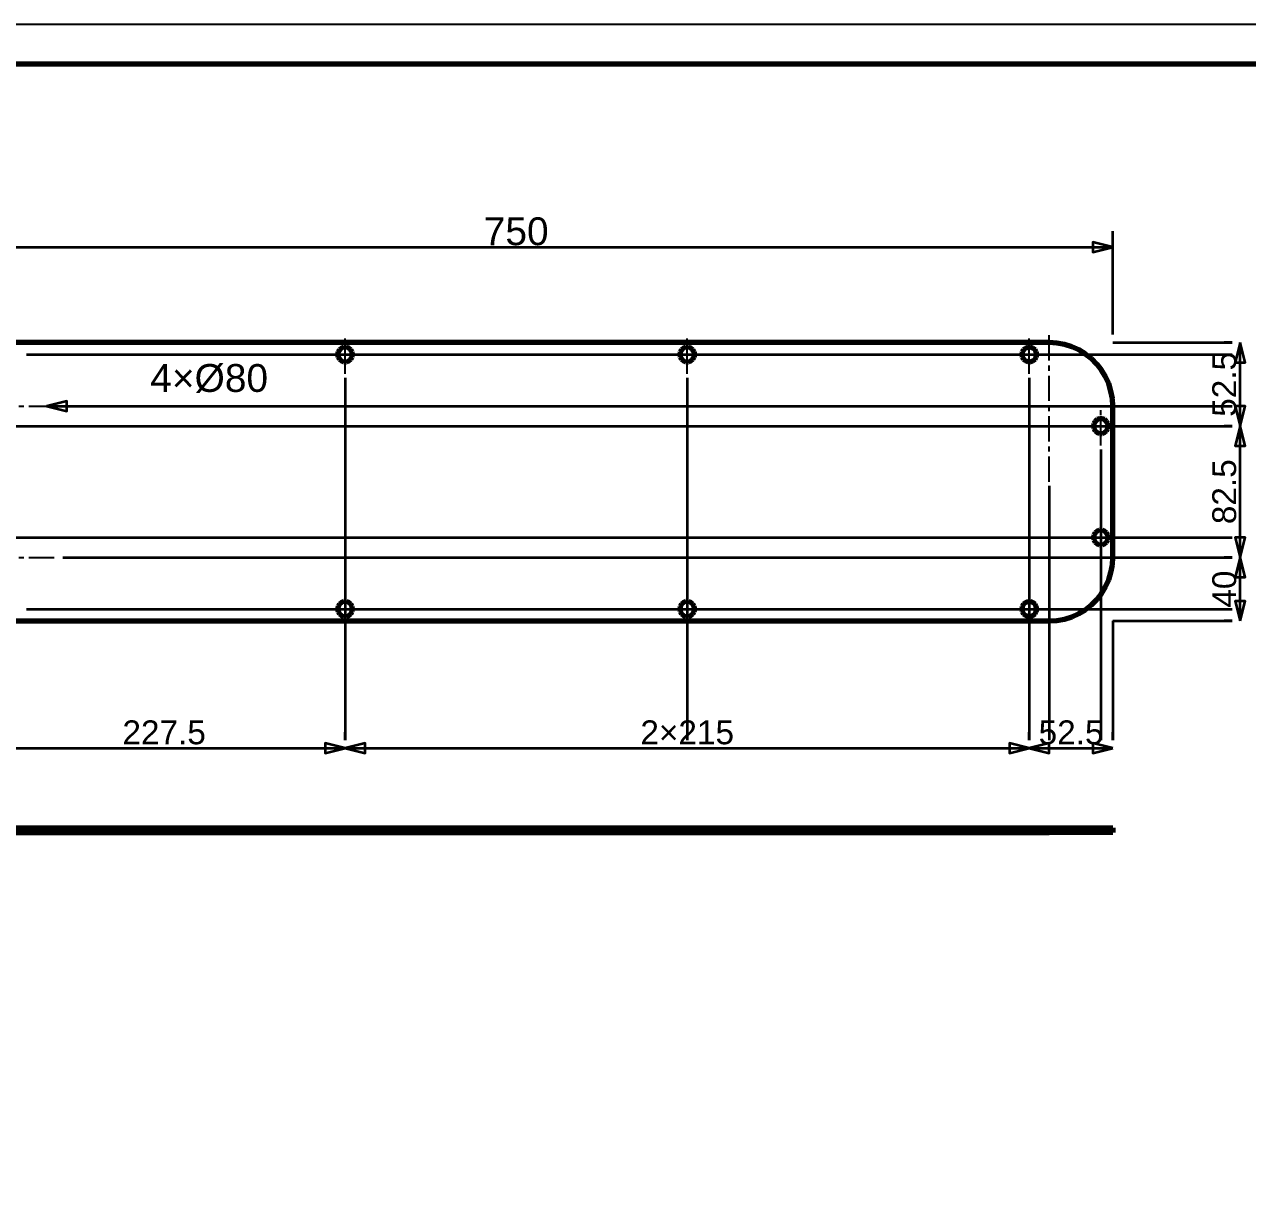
# Model space of a CAD drawing. Header units: millimetres. Extents: x 0 to 420, y 0 to 297.
# Drawn here: x 78.2 to 231.9, y 148.5 to 297 of the extents above; entities that cross this region are included whole.
import ezdxf
from ezdxf.enums import TextEntityAlignment as Align

# ---------------------------------------------------------------- set-up
doc = ezdxf.new("R2010")
doc.units = ezdxf.units.MM
doc.linetypes.add('CENTER', pattern=[5.08, 3.175, -0.635, 0.635, -0.635])
doc.linetypes.add('DASHED', pattern=[1.524, 1.27, -0.254])
doc.styles.add('GOST', font='Arial')

msp = doc.modelspace()

# ---------------------------------------------------------------- linework, layer by layer
at = {"color": 7, "lineweight": 35}
for p, q in [((215, 258), (215, 271)), ((65, 269), (215, 269)), ((215, 257), (230, 257)), ((230, 257), (229, 257)), ((231, 246.5), (231, 257)), ((78.44, 255.5), (230, 255.5)), ((121.44, 255.5), (230, 255.5)), ((164.44, 255.5), (230, 255.5)), ((207.44, 255.5), (230, 255.5)), ((118.5, 252.56), (118.5, 207)), ((161.5, 252.56), (161.5, 207)), ((204.5, 252.56), (204.5, 207)), ((81, 249), (93, 249)), ((83, 249), (230, 249)), ((93, 249), (98, 249)), ((217, 249), (230, 249)), ((69.44, 246.5), (230, 246.5)), ((216.44, 246.5), (230, 246.5)), ((230, 246.5), (229, 246.5)), ((230, 246.5), (229, 246.5)), ((231, 230), (231, 246.5)), ((213.5, 243.56), (213.5, 207)), ((207, 239), (207, 207)), ((69.44, 232.5), (230, 232.5)), ((216.44, 232.5), (230, 232.5)), ((83, 230), (230, 230)), ((213.5, 229.56), (213.5, 207)), ((217, 230), (230, 230)), ((230, 230), (229, 230)), ((230, 230), (229, 230)), ((231, 222), (231, 230)), ((78.44, 223.5), (230, 223.5)), ((121.44, 223.5), (230, 223.5)), ((164.44, 223.5), (230, 223.5)), ((207.44, 223.5), (230, 223.5)), ((215, 222), (215, 207)), ((215, 222), (230, 222)), ((230, 222), (229, 222)), ((118.5, 220.56), (118.5, 207)), ((161.5, 220.56), (161.5, 207)), ((204.5, 220.56), (204.5, 207)), ((207, 220), (207, 207)), ((118.5, 207), (118.5, 208)), ((118.5, 207), (118.5, 208)), ((204.5, 207), (204.5, 208)), ((204.5, 207), (204.5, 208)), ((215, 207), (215, 208)), ((73, 206), (118.5, 206)), ((118.5, 206), (204.5, 206)), ((204.5, 206), (215, 206))]:
    msp.add_line(p, q, dxfattribs=at)
at = {"color": 4, "linetype": 'CENTER', "lineweight": 25}
for p, q in [((207, 239.5), (207, 258.5)), ((118.5, 253.06), (118.5, 257.94)), ((161.5, 253.06), (161.5, 257.94)), ((204.5, 253.06), (204.5, 257.94)), ((116.06, 255.5), (120.94, 255.5)), ((159.06, 255.5), (163.94, 255.5)), ((202.06, 255.5), (206.94, 255.5)), ((63.5, 249), (82.5, 249)), ((197.5, 249), (216.5, 249)), ((213.5, 244.06), (213.5, 248.94)), ((211.06, 246.5), (215.94, 246.5)), ((207, 220.5), (207, 239.5)), ((213.5, 230.06), (213.5, 234.94)), ((211.06, 232.5), (215.94, 232.5)), ((63.5, 230), (82.5, 230)), ((197.5, 230), (216.5, 230)), ((118.5, 221.06), (118.5, 225.94)), ((161.5, 221.06), (161.5, 225.94)), ((204.5, 221.06), (204.5, 225.94)), ((116.06, 223.5), (120.94, 223.5)), ((159.06, 223.5), (163.94, 223.5)), ((202.06, 223.5), (206.94, 223.5))]:
    msp.add_line(p, q, dxfattribs=at)
at = {"color": 1, "lineweight": 70}
for p, q in [((207, 257), (73, 257)), ((207.96, 256.94), (207, 257)), ((208.91, 256.77), (207.96, 256.94)), ((209.84, 256.48), (208.91, 256.77)), ((117.62, 255.82), (117.56, 255.5)), ((117.56, 255.5), (117.62, 255.18)), ((117.78, 256.1), (117.62, 255.82)), ((118.03, 256.31), (117.78, 256.1)), ((118.34, 256.43), (118.03, 256.31)), ((118.66, 256.43), (118.34, 256.43)), ((118.97, 256.31), (118.66, 256.43)), ((119.22, 256.1), (118.97, 256.31)), ((119.38, 255.82), (119.22, 256.1)), ((119.44, 255.5), (119.38, 255.82)), ((119.38, 255.18), (119.44, 255.5)), ((160.62, 255.82), (160.56, 255.5)), ((160.56, 255.5), (160.62, 255.18)), ((160.78, 256.1), (160.62, 255.82)), ((161.03, 256.31), (160.78, 256.1)), ((161.34, 256.43), (161.03, 256.31)), ((161.66, 256.43), (161.34, 256.43)), ((161.97, 256.31), (161.66, 256.43)), ((162.22, 256.1), (161.97, 256.31)), ((162.38, 255.82), (162.22, 256.1)), ((162.44, 255.5), (162.38, 255.82)), ((162.38, 255.18), (162.44, 255.5)), ((203.62, 255.82), (203.56, 255.5)), ((203.56, 255.5), (203.62, 255.18)), ((203.78, 256.1), (203.62, 255.82)), ((204.03, 256.31), (203.78, 256.1)), ((204.34, 256.43), (204.03, 256.31)), ((204.66, 256.43), (204.34, 256.43)), ((204.97, 256.31), (204.66, 256.43)), ((205.22, 256.1), (204.97, 256.31)), ((205.38, 255.82), (205.22, 256.1)), ((205.44, 255.5), (205.38, 255.82)), ((205.38, 255.18), (205.44, 255.5)), ((210.72, 256.08), (209.84, 256.48)), ((211.54, 255.58), (210.72, 256.08)), ((212.3, 254.99), (211.54, 255.58)), ((117.62, 255.18), (117.78, 254.9)), ((117.78, 254.9), (118.03, 254.69)), ((118.03, 254.69), (118.34, 254.57)), ((118.34, 254.57), (118.66, 254.57)), ((118.66, 254.57), (118.97, 254.69)), ((118.97, 254.69), (119.22, 254.9)), ((119.22, 254.9), (119.38, 255.18)), ((160.62, 255.18), (160.78, 254.9)), ((160.78, 254.9), (161.03, 254.69)), ((161.03, 254.69), (161.34, 254.57)), ((161.34, 254.57), (161.66, 254.57)), ((161.66, 254.57), (161.97, 254.69)), ((161.97, 254.69), (162.22, 254.9)), ((162.22, 254.9), (162.38, 255.18)), ((203.62, 255.18), (203.78, 254.9)), ((203.78, 254.9), (204.03, 254.69)), ((204.03, 254.69), (204.34, 254.57)), ((204.34, 254.57), (204.66, 254.57)), ((204.66, 254.57), (204.97, 254.69)), ((204.97, 254.69), (205.22, 254.9)), ((205.22, 254.9), (205.38, 255.18)), ((212.99, 254.3), (212.3, 254.99)), ((213.58, 253.54), (212.99, 254.3)), ((214.08, 252.72), (213.58, 253.54)), ((214.48, 251.84), (214.08, 252.72)), ((214.77, 250.91), (214.48, 251.84)), ((214.94, 249.96), (214.77, 250.91)), ((215, 249), (214.94, 249.96)), ((215, 230), (215, 249)), ((212.62, 246.82), (212.56, 246.5)), ((212.56, 246.5), (212.62, 246.18)), ((212.78, 247.1), (212.62, 246.82)), ((212.62, 246.18), (212.78, 245.9)), ((213.03, 247.31), (212.78, 247.1)), ((213.34, 247.43), (213.03, 247.31)), ((213.66, 247.43), (213.34, 247.43)), ((213.97, 247.31), (213.66, 247.43)), ((214.22, 247.1), (213.97, 247.31)), ((214.38, 246.82), (214.22, 247.1)), ((214.22, 245.9), (214.38, 246.18)), ((214.44, 246.5), (214.38, 246.82)), ((214.38, 246.18), (214.44, 246.5)), ((212.78, 245.9), (213.03, 245.69)), ((213.03, 245.69), (213.34, 245.57)), ((213.34, 245.57), (213.66, 245.57)), ((213.66, 245.57), (213.97, 245.69)), ((213.97, 245.69), (214.22, 245.9)), ((212.62, 232.82), (212.56, 232.5)), ((212.56, 232.5), (212.62, 232.18)), ((212.78, 233.1), (212.62, 232.82)), ((212.62, 232.18), (212.78, 231.9)), ((213.03, 233.31), (212.78, 233.1)), ((213.34, 233.43), (213.03, 233.31)), ((213.66, 233.43), (213.34, 233.43)), ((213.97, 233.31), (213.66, 233.43)), ((214.22, 233.1), (213.97, 233.31)), ((214.38, 232.82), (214.22, 233.1)), ((214.22, 231.9), (214.38, 232.18)), ((214.44, 232.5), (214.38, 232.82)), ((214.38, 232.18), (214.44, 232.5)), ((212.78, 231.9), (213.03, 231.69)), ((213.03, 231.69), (213.34, 231.57)), ((213.34, 231.57), (213.66, 231.57)), ((213.66, 231.57), (213.97, 231.69)), ((213.97, 231.69), (214.22, 231.9)), ((214.94, 229.04), (215, 230)), ((214.48, 227.16), (214.77, 228.09)), ((214.77, 228.09), (214.94, 229.04)), ((213.58, 225.46), (214.08, 226.28)), ((214.08, 226.28), (214.48, 227.16)), ((212.3, 224.01), (212.99, 224.7)), ((212.99, 224.7), (213.58, 225.46)), ((117.62, 223.82), (117.56, 223.5)), ((117.56, 223.5), (117.62, 223.18)), ((117.78, 224.1), (117.62, 223.82)), ((117.62, 223.18), (117.78, 222.9)), ((118.03, 224.31), (117.78, 224.1)), ((118.34, 224.43), (118.03, 224.31)), ((118.66, 224.43), (118.34, 224.43)), ((118.97, 224.31), (118.66, 224.43)), ((119.22, 224.1), (118.97, 224.31)), ((119.38, 223.82), (119.22, 224.1)), ((119.22, 222.9), (119.38, 223.18)), ((119.44, 223.5), (119.38, 223.82)), ((119.38, 223.18), (119.44, 223.5)), ((160.62, 223.82), (160.56, 223.5)), ((160.56, 223.5), (160.62, 223.18)), ((160.78, 224.1), (160.62, 223.82)), ((160.62, 223.18), (160.78, 222.9)), ((161.03, 224.31), (160.78, 224.1)), ((161.34, 224.43), (161.03, 224.31)), ((161.66, 224.43), (161.34, 224.43)), ((161.97, 224.31), (161.66, 224.43)), ((162.22, 224.1), (161.97, 224.31)), ((162.38, 223.82), (162.22, 224.1)), ((162.22, 222.9), (162.38, 223.18)), ((162.44, 223.5), (162.38, 223.82)), ((162.38, 223.18), (162.44, 223.5)), ((203.62, 223.82), (203.56, 223.5)), ((203.56, 223.5), (203.62, 223.18)), ((203.78, 224.1), (203.62, 223.82)), ((203.62, 223.18), (203.78, 222.9)), ((204.03, 224.31), (203.78, 224.1)), ((204.34, 224.43), (204.03, 224.31)), ((204.66, 224.43), (204.34, 224.43)), ((204.97, 224.31), (204.66, 224.43)), ((205.22, 224.1), (204.97, 224.31)), ((205.38, 223.82), (205.22, 224.1)), ((205.22, 222.9), (205.38, 223.18)), ((205.44, 223.5), (205.38, 223.82)), ((205.38, 223.18), (205.44, 223.5)), ((210.72, 222.92), (211.54, 223.42)), ((211.54, 223.42), (212.3, 224.01)), ((73, 222), (207, 222)), ((117.78, 222.9), (118.03, 222.69)), ((118.03, 222.69), (118.34, 222.57)), ((118.34, 222.57), (118.66, 222.57)), ((118.66, 222.57), (118.97, 222.69)), ((118.97, 222.69), (119.22, 222.9)), ((160.78, 222.9), (161.03, 222.69)), ((161.03, 222.69), (161.34, 222.57)), ((161.34, 222.57), (161.66, 222.57)), ((161.66, 222.57), (161.97, 222.69)), ((161.97, 222.69), (162.22, 222.9)), ((203.78, 222.9), (204.03, 222.69)), ((204.03, 222.69), (204.34, 222.57)), ((204.34, 222.57), (204.66, 222.57)), ((204.66, 222.57), (204.97, 222.69)), ((204.97, 222.69), (205.22, 222.9)), ((207, 222), (207.96, 222.06)), ((207.96, 222.06), (208.91, 222.23)), ((208.91, 222.23), (209.84, 222.52)), ((209.84, 222.52), (210.72, 222.92)), ((73, 196), (207, 196)), ((73, 195.4), (207, 195.4)), ((207, 196), (207.9, 196)), ((207, 195.4), (207, 196)), ((207.9, 195.4), (207, 195.4)), ((207.9, 196), (208.78, 196)), ((208.78, 195.4), (207.9, 195.4)), ((208.78, 196), (209.64, 196)), ((209.64, 195.4), (208.78, 195.4)), ((209.64, 196), (210.47, 196)), ((210.47, 195.4), (209.64, 195.4)), ((210.47, 196), (211.26, 196)), ((211.26, 195.4), (210.47, 195.4)), ((211.26, 196), (211.99, 196)), ((211.99, 195.4), (211.26, 195.4)), ((211.99, 196), (212.66, 196)), ((212.66, 195.4), (211.99, 195.4)), ((212.66, 196), (213.25, 196)), ((213.25, 195.4), (212.66, 195.4)), ((213.25, 196), (213.77, 196)), ((213.77, 195.4), (213.25, 195.4)), ((213.77, 196), (214.21, 196)), ((214.21, 195.4), (213.77, 195.4)), ((214.21, 196), (214.55, 196)), ((214.55, 195.4), (214.21, 195.4)), ((214.55, 196), (214.8, 196)), ((214.8, 195.4), (214.55, 195.4)), ((214.8, 196), (214.95, 196)), ((214.95, 195.4), (214.8, 195.4)), ((214.95, 196), (215, 196)), ((215, 195.4), (214.95, 195.4)), ((215, 196), (215, 195.4)), ((215, 195.4), (215, 196))]:
    msp.add_line(p, q, dxfattribs=at)
at = {"color": 5, "linetype": 'DASHED', "lineweight": 35}
for p, q in [((207, 257), (73, 257)), ((207, 257), (207.96, 256.94)), ((207.96, 256.94), (208.91, 256.77)), ((208.91, 256.77), (209.84, 256.48)), ((117.56, 255.5), (117.62, 255.82)), ((117.62, 255.18), (117.56, 255.5)), ((117.62, 255.82), (117.78, 256.1)), ((117.78, 256.1), (118.03, 256.31)), ((118.03, 256.31), (118.34, 256.43)), ((118.34, 256.43), (118.66, 256.43)), ((118.66, 256.43), (118.97, 256.31)), ((118.97, 256.31), (119.22, 256.1)), ((119.22, 256.1), (119.38, 255.82)), ((119.38, 255.82), (119.44, 255.5)), ((119.44, 255.5), (119.38, 255.18)), ((160.56, 255.5), (160.62, 255.82)), ((160.62, 255.18), (160.56, 255.5)), ((160.62, 255.82), (160.78, 256.1)), ((160.78, 256.1), (161.03, 256.31)), ((161.03, 256.31), (161.34, 256.43)), ((161.34, 256.43), (161.66, 256.43)), ((161.66, 256.43), (161.97, 256.31)), ((161.97, 256.31), (162.22, 256.1)), ((162.22, 256.1), (162.38, 255.82)), ((162.38, 255.82), (162.44, 255.5)), ((162.44, 255.5), (162.38, 255.18)), ((203.56, 255.5), (203.62, 255.82)), ((203.62, 255.18), (203.56, 255.5)), ((203.62, 255.82), (203.78, 256.1)), ((203.78, 256.1), (204.03, 256.31)), ((204.03, 256.31), (204.34, 256.43)), ((204.34, 256.43), (204.66, 256.43)), ((204.66, 256.43), (204.97, 256.31)), ((204.97, 256.31), (205.22, 256.1)), ((205.22, 256.1), (205.38, 255.82)), ((205.38, 255.82), (205.44, 255.5)), ((205.44, 255.5), (205.38, 255.18)), ((209.84, 256.48), (210.72, 256.08)), ((210.72, 256.08), (211.54, 255.58)), ((211.54, 255.58), (212.3, 254.99)), ((117.78, 254.9), (117.62, 255.18)), ((118.03, 254.69), (117.78, 254.9)), ((118.34, 254.57), (118.03, 254.69)), ((118.66, 254.57), (118.34, 254.57)), ((118.97, 254.69), (118.66, 254.57)), ((119.22, 254.9), (118.97, 254.69)), ((119.38, 255.18), (119.22, 254.9)), ((160.78, 254.9), (160.62, 255.18)), ((161.03, 254.69), (160.78, 254.9)), ((161.34, 254.57), (161.03, 254.69)), ((161.66, 254.57), (161.34, 254.57)), ((161.97, 254.69), (161.66, 254.57)), ((162.22, 254.9), (161.97, 254.69)), ((162.38, 255.18), (162.22, 254.9)), ((203.78, 254.9), (203.62, 255.18)), ((204.03, 254.69), (203.78, 254.9)), ((204.34, 254.57), (204.03, 254.69)), ((204.66, 254.57), (204.34, 254.57)), ((204.97, 254.69), (204.66, 254.57)), ((205.22, 254.9), (204.97, 254.69)), ((205.38, 255.18), (205.22, 254.9)), ((212.3, 254.99), (212.99, 254.3)), ((212.99, 254.3), (213.58, 253.54)), ((213.58, 253.54), (214.08, 252.72)), ((214.08, 252.72), (214.48, 251.84)), ((214.48, 251.84), (214.77, 250.91)), ((214.77, 250.91), (214.94, 249.96)), ((214.94, 249.96), (215, 249)), ((215, 230), (215, 249)), ((212.56, 246.5), (212.62, 246.82)), ((212.62, 246.18), (212.56, 246.5)), ((212.62, 246.82), (212.78, 247.1)), ((212.78, 245.9), (212.62, 246.18)), ((212.78, 247.1), (213.03, 247.31)), ((213.03, 247.31), (213.34, 247.43)), ((213.34, 247.43), (213.66, 247.43)), ((213.66, 247.43), (213.97, 247.31)), ((213.97, 247.31), (214.22, 247.1)), ((214.22, 247.1), (214.38, 246.82)), ((214.38, 246.18), (214.22, 245.9)), ((214.38, 246.82), (214.44, 246.5)), ((214.44, 246.5), (214.38, 246.18)), ((213.03, 245.69), (212.78, 245.9)), ((213.34, 245.57), (213.03, 245.69)), ((213.66, 245.57), (213.34, 245.57)), ((213.97, 245.69), (213.66, 245.57)), ((214.22, 245.9), (213.97, 245.69)), ((212.56, 232.5), (212.62, 232.82)), ((212.62, 232.18), (212.56, 232.5)), ((212.62, 232.82), (212.78, 233.1)), ((212.78, 231.9), (212.62, 232.18)), ((212.78, 233.1), (213.03, 233.31)), ((213.03, 233.31), (213.34, 233.43)), ((213.34, 233.43), (213.66, 233.43)), ((213.66, 233.43), (213.97, 233.31)), ((213.97, 233.31), (214.22, 233.1)), ((214.22, 233.1), (214.38, 232.82)), ((214.38, 232.18), (214.22, 231.9)), ((214.38, 232.82), (214.44, 232.5)), ((214.44, 232.5), (214.38, 232.18)), ((213.03, 231.69), (212.78, 231.9)), ((213.34, 231.57), (213.03, 231.69)), ((213.66, 231.57), (213.34, 231.57)), ((213.97, 231.69), (213.66, 231.57)), ((214.22, 231.9), (213.97, 231.69)), ((215, 230), (214.94, 229.04)), ((214.77, 228.09), (214.48, 227.16)), ((214.94, 229.04), (214.77, 228.09)), ((214.08, 226.28), (213.58, 225.46)), ((214.48, 227.16), (214.08, 226.28)), ((212.99, 224.7), (212.3, 224.01)), ((213.58, 225.46), (212.99, 224.7)), ((117.56, 223.5), (117.62, 223.82)), ((117.62, 223.18), (117.56, 223.5)), ((117.62, 223.82), (117.78, 224.1)), ((117.78, 222.9), (117.62, 223.18)), ((117.78, 224.1), (118.03, 224.31)), ((118.03, 224.31), (118.34, 224.43)), ((118.34, 224.43), (118.66, 224.43)), ((118.66, 224.43), (118.97, 224.31)), ((118.97, 224.31), (119.22, 224.1)), ((119.22, 224.1), (119.38, 223.82)), ((119.38, 223.18), (119.22, 222.9)), ((119.38, 223.82), (119.44, 223.5)), ((119.44, 223.5), (119.38, 223.18)), ((160.56, 223.5), (160.62, 223.82)), ((160.62, 223.18), (160.56, 223.5)), ((160.62, 223.82), (160.78, 224.1)), ((160.78, 222.9), (160.62, 223.18)), ((160.78, 224.1), (161.03, 224.31)), ((161.03, 224.31), (161.34, 224.43)), ((161.34, 224.43), (161.66, 224.43)), ((161.66, 224.43), (161.97, 224.31)), ((161.97, 224.31), (162.22, 224.1)), ((162.22, 224.1), (162.38, 223.82)), ((162.38, 223.18), (162.22, 222.9)), ((162.38, 223.82), (162.44, 223.5)), ((162.44, 223.5), (162.38, 223.18)), ((203.56, 223.5), (203.62, 223.82)), ((203.62, 223.18), (203.56, 223.5)), ((203.62, 223.82), (203.78, 224.1)), ((203.78, 222.9), (203.62, 223.18)), ((203.78, 224.1), (204.03, 224.31)), ((204.03, 224.31), (204.34, 224.43)), ((204.34, 224.43), (204.66, 224.43)), ((204.66, 224.43), (204.97, 224.31)), ((204.97, 224.31), (205.22, 224.1)), ((205.22, 224.1), (205.38, 223.82)), ((205.38, 223.18), (205.22, 222.9)), ((205.38, 223.82), (205.44, 223.5)), ((205.44, 223.5), (205.38, 223.18)), ((211.54, 223.42), (210.72, 222.92)), ((212.3, 224.01), (211.54, 223.42)), ((73, 222), (207, 222)), ((118.03, 222.69), (117.78, 222.9)), ((118.34, 222.57), (118.03, 222.69)), ((118.66, 222.57), (118.34, 222.57)), ((118.97, 222.69), (118.66, 222.57)), ((119.22, 222.9), (118.97, 222.69)), ((161.03, 222.69), (160.78, 222.9)), ((161.34, 222.57), (161.03, 222.69)), ((161.66, 222.57), (161.34, 222.57)), ((161.97, 222.69), (161.66, 222.57)), ((162.22, 222.9), (161.97, 222.69)), ((204.03, 222.69), (203.78, 222.9)), ((204.34, 222.57), (204.03, 222.69)), ((204.66, 222.57), (204.34, 222.57)), ((204.97, 222.69), (204.66, 222.57)), ((205.22, 222.9), (204.97, 222.69)), ((207.96, 222.06), (207, 222)), ((208.91, 222.23), (207.96, 222.06)), ((209.84, 222.52), (208.91, 222.23)), ((210.72, 222.92), (209.84, 222.52)), ((207, 196), (73, 196)), ((207, 195.4), (73, 195.4)), ((117.56, 196), (117.56, 195.4)), ((117.56, 196), (117.58, 196)), ((117.58, 196), (117.56, 196)), ((117.56, 196), (117.56, 195.4)), ((117.56, 196), (117.58, 196)), ((117.58, 196), (117.56, 196)), ((117.56, 195.4), (117.58, 195.4)), ((117.58, 195.4), (117.56, 195.4)), ((117.56, 195.4), (117.58, 195.4)), ((117.58, 195.4), (117.56, 195.4)), ((117.58, 196), (117.65, 196)), ((117.65, 196), (117.58, 196)), ((117.58, 196), (117.65, 196)), ((117.65, 196), (117.58, 196)), ((117.58, 195.4), (117.65, 195.4)), ((117.65, 195.4), (117.58, 195.4)), ((117.58, 195.4), (117.65, 195.4)), ((117.65, 195.4), (117.58, 195.4)), ((117.65, 196), (117.77, 196)), ((117.77, 196), (117.65, 196)), ((117.65, 196), (117.77, 196)), ((117.77, 196), (117.65, 196)), ((117.65, 195.4), (117.77, 195.4)), ((117.77, 195.4), (117.65, 195.4)), ((117.65, 195.4), (117.77, 195.4)), ((117.77, 195.4), (117.65, 195.4)), ((117.77, 196), (117.91, 196)), ((117.91, 196), (117.77, 196)), ((117.77, 196), (117.91, 196)), ((117.91, 196), (117.77, 196)), ((117.77, 195.4), (117.91, 195.4)), ((117.91, 195.4), (117.77, 195.4)), ((117.77, 195.4), (117.91, 195.4)), ((117.91, 195.4), (117.77, 195.4)), ((117.91, 196), (118.09, 196)), ((118.09, 196), (117.91, 196)), ((117.91, 196), (118.09, 196)), ((118.09, 196), (117.91, 196)), ((117.91, 195.4), (118.09, 195.4)), ((118.09, 195.4), (117.91, 195.4)), ((117.91, 195.4), (118.09, 195.4)), ((118.09, 195.4), (117.91, 195.4)), ((118.09, 196), (118.29, 196)), ((118.29, 196), (118.09, 196)), ((118.09, 196), (118.29, 196)), ((118.29, 196), (118.09, 196)), ((118.09, 195.4), (118.29, 195.4)), ((118.29, 195.4), (118.09, 195.4)), ((118.09, 195.4), (118.29, 195.4)), ((118.29, 195.4), (118.09, 195.4)), ((118.29, 196), (118.5, 196)), ((118.5, 196), (118.29, 196)), ((118.29, 196), (118.5, 196)), ((118.5, 196), (118.29, 196)), ((118.29, 195.4), (118.5, 195.4)), ((118.5, 195.4), (118.29, 195.4)), ((118.29, 195.4), (118.5, 195.4)), ((118.5, 195.4), (118.29, 195.4)), ((118.5, 196), (118.71, 196)), ((118.71, 196), (118.5, 196)), ((118.5, 196), (118.71, 196)), ((118.71, 196), (118.5, 196)), ((118.5, 195.4), (118.71, 195.4)), ((118.71, 195.4), (118.5, 195.4)), ((118.5, 195.4), (118.71, 195.4)), ((118.71, 195.4), (118.5, 195.4)), ((118.71, 196), (118.91, 196)), ((118.91, 196), (118.71, 196)), ((118.71, 196), (118.91, 196)), ((118.91, 196), (118.71, 196)), ((118.71, 195.4), (118.91, 195.4)), ((118.91, 195.4), (118.71, 195.4)), ((118.71, 195.4), (118.91, 195.4)), ((118.91, 195.4), (118.71, 195.4)), ((118.91, 196), (119.09, 196)), ((119.09, 196), (118.91, 196)), ((118.91, 196), (119.09, 196)), ((119.09, 196), (118.91, 196)), ((118.91, 195.4), (119.09, 195.4)), ((119.09, 195.4), (118.91, 195.4)), ((118.91, 195.4), (119.09, 195.4)), ((119.09, 195.4), (118.91, 195.4)), ((119.09, 196), (119.23, 196)), ((119.23, 196), (119.09, 196)), ((119.09, 196), (119.23, 196)), ((119.23, 196), (119.09, 196)), ((119.09, 195.4), (119.23, 195.4)), ((119.23, 195.4), (119.09, 195.4)), ((119.09, 195.4), (119.23, 195.4)), ((119.23, 195.4), (119.09, 195.4)), ((119.23, 196), (119.35, 196)), ((119.35, 196), (119.23, 196)), ((119.23, 196), (119.35, 196)), ((119.35, 196), (119.23, 196)), ((119.23, 195.4), (119.35, 195.4)), ((119.35, 195.4), (119.23, 195.4)), ((119.23, 195.4), (119.35, 195.4)), ((119.35, 195.4), (119.23, 195.4)), ((119.35, 196), (119.42, 196)), ((119.42, 196), (119.35, 196)), ((119.35, 196), (119.42, 196)), ((119.42, 196), (119.35, 196)), ((119.35, 195.4), (119.42, 195.4)), ((119.42, 195.4), (119.35, 195.4)), ((119.35, 195.4), (119.42, 195.4)), ((119.42, 195.4), (119.35, 195.4)), ((119.42, 196), (119.44, 196)), ((119.44, 196), (119.42, 196)), ((119.42, 196), (119.44, 196)), ((119.44, 196), (119.42, 196)), ((119.42, 195.4), (119.44, 195.4)), ((119.44, 195.4), (119.42, 195.4)), ((119.42, 195.4), (119.44, 195.4)), ((119.44, 195.4), (119.42, 195.4)), ((160.56, 196), (160.56, 195.4)), ((160.56, 196), (160.58, 196)), ((160.58, 196), (160.56, 196)), ((160.56, 196), (160.56, 195.4)), ((160.56, 196), (160.58, 196)), ((160.58, 196), (160.56, 196)), ((160.56, 195.4), (160.58, 195.4)), ((160.58, 195.4), (160.56, 195.4)), ((160.56, 195.4), (160.58, 195.4)), ((160.58, 195.4), (160.56, 195.4)), ((160.58, 196), (160.65, 196)), ((160.65, 196), (160.58, 196)), ((160.58, 196), (160.65, 196)), ((160.65, 196), (160.58, 196)), ((160.58, 195.4), (160.65, 195.4)), ((160.65, 195.4), (160.58, 195.4)), ((160.58, 195.4), (160.65, 195.4)), ((160.65, 195.4), (160.58, 195.4)), ((160.65, 196), (160.77, 196)), ((160.77, 196), (160.65, 196)), ((160.65, 196), (160.77, 196)), ((160.77, 196), (160.65, 196)), ((160.65, 195.4), (160.77, 195.4)), ((160.77, 195.4), (160.65, 195.4)), ((160.65, 195.4), (160.77, 195.4)), ((160.77, 195.4), (160.65, 195.4)), ((160.77, 196), (160.91, 196)), ((160.91, 196), (160.77, 196)), ((160.77, 196), (160.91, 196)), ((160.91, 196), (160.77, 196)), ((160.77, 195.4), (160.91, 195.4)), ((160.91, 195.4), (160.77, 195.4)), ((160.77, 195.4), (160.91, 195.4)), ((160.91, 195.4), (160.77, 195.4)), ((160.91, 196), (161.09, 196)), ((161.09, 196), (160.91, 196)), ((160.91, 196), (161.09, 196)), ((161.09, 196), (160.91, 196)), ((160.91, 195.4), (161.09, 195.4)), ((161.09, 195.4), (160.91, 195.4)), ((160.91, 195.4), (161.09, 195.4)), ((161.09, 195.4), (160.91, 195.4)), ((161.09, 196), (161.29, 196)), ((161.29, 196), (161.09, 196)), ((161.09, 196), (161.29, 196)), ((161.29, 196), (161.09, 196)), ((161.09, 195.4), (161.29, 195.4)), ((161.29, 195.4), (161.09, 195.4)), ((161.09, 195.4), (161.29, 195.4)), ((161.29, 195.4), (161.09, 195.4)), ((161.29, 196), (161.5, 196)), ((161.5, 196), (161.29, 196)), ((161.29, 196), (161.5, 196)), ((161.5, 196), (161.29, 196)), ((161.29, 195.4), (161.5, 195.4)), ((161.5, 195.4), (161.29, 195.4)), ((161.29, 195.4), (161.5, 195.4)), ((161.5, 195.4), (161.29, 195.4)), ((161.5, 196), (161.71, 196)), ((161.71, 196), (161.5, 196)), ((161.5, 196), (161.71, 196)), ((161.71, 196), (161.5, 196)), ((161.5, 195.4), (161.71, 195.4)), ((161.71, 195.4), (161.5, 195.4)), ((161.5, 195.4), (161.71, 195.4)), ((161.71, 195.4), (161.5, 195.4)), ((161.71, 196), (161.91, 196)), ((161.91, 196), (161.71, 196)), ((161.71, 196), (161.91, 196)), ((161.91, 196), (161.71, 196)), ((161.71, 195.4), (161.91, 195.4)), ((161.91, 195.4), (161.71, 195.4)), ((161.71, 195.4), (161.91, 195.4)), ((161.91, 195.4), (161.71, 195.4)), ((161.91, 196), (162.09, 196)), ((162.09, 196), (161.91, 196)), ((161.91, 196), (162.09, 196)), ((162.09, 196), (161.91, 196)), ((161.91, 195.4), (162.09, 195.4)), ((162.09, 195.4), (161.91, 195.4)), ((161.91, 195.4), (162.09, 195.4)), ((162.09, 195.4), (161.91, 195.4)), ((162.09, 196), (162.23, 196)), ((162.23, 196), (162.09, 196)), ((162.09, 196), (162.23, 196)), ((162.23, 196), (162.09, 196)), ((162.09, 195.4), (162.23, 195.4)), ((162.23, 195.4), (162.09, 195.4)), ((162.09, 195.4), (162.23, 195.4)), ((162.23, 195.4), (162.09, 195.4)), ((162.23, 196), (162.35, 196)), ((162.35, 196), (162.23, 196)), ((162.23, 196), (162.35, 196)), ((162.35, 196), (162.23, 196)), ((162.23, 195.4), (162.35, 195.4)), ((162.35, 195.4), (162.23, 195.4)), ((162.23, 195.4), (162.35, 195.4)), ((162.35, 195.4), (162.23, 195.4)), ((162.35, 196), (162.42, 196)), ((162.42, 196), (162.35, 196)), ((162.35, 196), (162.42, 196)), ((162.42, 196), (162.35, 196)), ((162.35, 195.4), (162.42, 195.4)), ((162.42, 195.4), (162.35, 195.4)), ((162.35, 195.4), (162.42, 195.4)), ((162.42, 195.4), (162.35, 195.4)), ((162.42, 196), (162.44, 196)), ((162.44, 196), (162.42, 196)), ((162.42, 196), (162.44, 196)), ((162.44, 196), (162.42, 196)), ((162.42, 195.4), (162.44, 195.4)), ((162.44, 195.4), (162.42, 195.4)), ((162.42, 195.4), (162.44, 195.4)), ((162.44, 195.4), (162.42, 195.4)), ((203.56, 196), (203.56, 195.4)), ((203.56, 196), (203.58, 196)), ((203.58, 196), (203.56, 196)), ((203.56, 196), (203.56, 195.4)), ((203.56, 196), (203.58, 196)), ((203.58, 196), (203.56, 196)), ((203.56, 195.4), (203.58, 195.4)), ((203.58, 195.4), (203.56, 195.4)), ((203.56, 195.4), (203.58, 195.4)), ((203.58, 195.4), (203.56, 195.4)), ((203.58, 196), (203.65, 196)), ((203.65, 196), (203.58, 196)), ((203.58, 196), (203.65, 196)), ((203.65, 196), (203.58, 196)), ((203.58, 195.4), (203.65, 195.4)), ((203.65, 195.4), (203.58, 195.4)), ((203.58, 195.4), (203.65, 195.4)), ((203.65, 195.4), (203.58, 195.4)), ((203.65, 196), (203.77, 196)), ((203.77, 196), (203.65, 196)), ((203.65, 196), (203.77, 196)), ((203.77, 196), (203.65, 196)), ((203.65, 195.4), (203.77, 195.4)), ((203.77, 195.4), (203.65, 195.4)), ((203.65, 195.4), (203.77, 195.4)), ((203.77, 195.4), (203.65, 195.4)), ((203.77, 196), (203.91, 196)), ((203.91, 196), (203.77, 196)), ((203.77, 196), (203.91, 196)), ((203.91, 196), (203.77, 196)), ((203.77, 195.4), (203.91, 195.4)), ((203.91, 195.4), (203.77, 195.4)), ((203.77, 195.4), (203.91, 195.4)), ((203.91, 195.4), (203.77, 195.4)), ((203.91, 196), (204.09, 196)), ((204.09, 196), (203.91, 196)), ((203.91, 196), (204.09, 196)), ((204.09, 196), (203.91, 196)), ((203.91, 195.4), (204.09, 195.4)), ((204.09, 195.4), (203.91, 195.4)), ((203.91, 195.4), (204.09, 195.4)), ((204.09, 195.4), (203.91, 195.4)), ((204.09, 196), (204.29, 196)), ((204.29, 196), (204.09, 196)), ((204.09, 196), (204.29, 196)), ((204.29, 196), (204.09, 196)), ((204.09, 195.4), (204.29, 195.4)), ((204.29, 195.4), (204.09, 195.4)), ((204.09, 195.4), (204.29, 195.4)), ((204.29, 195.4), (204.09, 195.4)), ((204.29, 196), (204.5, 196)), ((204.5, 196), (204.29, 196)), ((204.29, 196), (204.5, 196)), ((204.5, 196), (204.29, 196)), ((204.29, 195.4), (204.5, 195.4)), ((204.5, 195.4), (204.29, 195.4)), ((204.29, 195.4), (204.5, 195.4)), ((204.5, 195.4), (204.29, 195.4)), ((204.5, 196), (204.71, 196)), ((204.71, 196), (204.5, 196)), ((204.5, 196), (204.71, 196)), ((204.71, 196), (204.5, 196)), ((204.5, 195.4), (204.71, 195.4)), ((204.71, 195.4), (204.5, 195.4)), ((204.5, 195.4), (204.71, 195.4)), ((204.71, 195.4), (204.5, 195.4)), ((204.71, 196), (204.91, 196)), ((204.91, 196), (204.71, 196)), ((204.71, 196), (204.91, 196)), ((204.91, 196), (204.71, 196)), ((204.71, 195.4), (204.91, 195.4)), ((204.91, 195.4), (204.71, 195.4)), ((204.71, 195.4), (204.91, 195.4)), ((204.91, 195.4), (204.71, 195.4)), ((204.91, 196), (205.09, 196)), ((205.09, 196), (204.91, 196)), ((204.91, 196), (205.09, 196)), ((205.09, 196), (204.91, 196)), ((204.91, 195.4), (205.09, 195.4)), ((205.09, 195.4), (204.91, 195.4)), ((204.91, 195.4), (205.09, 195.4)), ((205.09, 195.4), (204.91, 195.4)), ((205.09, 196), (205.23, 196)), ((205.23, 196), (205.09, 196)), ((205.09, 196), (205.23, 196)), ((205.23, 196), (205.09, 196)), ((205.09, 195.4), (205.23, 195.4)), ((205.23, 195.4), (205.09, 195.4)), ((205.09, 195.4), (205.23, 195.4)), ((205.23, 195.4), (205.09, 195.4)), ((205.23, 196), (205.35, 196)), ((205.35, 196), (205.23, 196)), ((205.23, 196), (205.35, 196)), ((205.35, 196), (205.23, 196)), ((205.23, 195.4), (205.35, 195.4)), ((205.35, 195.4), (205.23, 195.4)), ((205.23, 195.4), (205.35, 195.4)), ((205.35, 195.4), (205.23, 195.4)), ((205.35, 196), (205.42, 196)), ((205.42, 196), (205.35, 196)), ((205.35, 196), (205.42, 196)), ((205.42, 196), (205.35, 196)), ((205.35, 195.4), (205.42, 195.4)), ((205.42, 195.4), (205.35, 195.4)), ((205.35, 195.4), (205.42, 195.4)), ((205.42, 195.4), (205.35, 195.4)), ((205.42, 196), (205.44, 196)), ((205.44, 196), (205.42, 196)), ((205.42, 196), (205.44, 196)), ((205.44, 196), (205.42, 196)), ((205.42, 195.4), (205.44, 195.4)), ((205.44, 195.4), (205.42, 195.4)), ((205.42, 195.4), (205.44, 195.4)), ((205.44, 195.4), (205.42, 195.4)), ((207.9, 196), (207, 196)), ((207, 195.4), (207.9, 195.4)), ((208.78, 196), (207.9, 196)), ((207.9, 195.4), (208.78, 195.4)), ((209.64, 196), (208.78, 196)), ((208.78, 195.4), (209.64, 195.4)), ((210.47, 196), (209.64, 196)), ((209.64, 195.4), (210.47, 195.4)), ((211.26, 196), (210.47, 196)), ((210.47, 195.4), (211.26, 195.4)), ((211.99, 196), (211.26, 196)), ((211.26, 195.4), (211.99, 195.4)), ((212.66, 196), (211.99, 196)), ((211.99, 195.4), (212.66, 195.4)), ((212.56, 196), (212.56, 195.4)), ((212.56, 196), (212.58, 196)), ((212.58, 196), (212.56, 196)), ((212.56, 196), (212.56, 195.4)), ((212.56, 196), (212.58, 196)), ((212.58, 196), (212.56, 196)), ((212.56, 195.4), (212.58, 195.4)), ((212.58, 195.4), (212.56, 195.4)), ((212.56, 195.4), (212.58, 195.4)), ((212.58, 195.4), (212.56, 195.4)), ((212.58, 196), (212.65, 196)), ((212.65, 196), (212.58, 196)), ((212.58, 196), (212.65, 196)), ((212.65, 196), (212.58, 196)), ((212.58, 195.4), (212.65, 195.4)), ((212.65, 195.4), (212.58, 195.4)), ((212.58, 195.4), (212.65, 195.4)), ((212.65, 195.4), (212.58, 195.4)), ((212.65, 196), (212.77, 196)), ((212.77, 196), (212.65, 196)), ((212.65, 196), (212.77, 196)), ((212.77, 196), (212.65, 196)), ((212.65, 195.4), (212.77, 195.4)), ((212.77, 195.4), (212.65, 195.4)), ((212.65, 195.4), (212.77, 195.4)), ((212.77, 195.4), (212.65, 195.4)), ((213.25, 196), (212.66, 196)), ((212.66, 195.4), (213.25, 195.4)), ((212.77, 196), (212.91, 196)), ((212.91, 196), (212.77, 196)), ((212.77, 196), (212.91, 196)), ((212.91, 196), (212.77, 196)), ((212.77, 195.4), (212.91, 195.4)), ((212.91, 195.4), (212.77, 195.4)), ((212.77, 195.4), (212.91, 195.4)), ((212.91, 195.4), (212.77, 195.4)), ((212.91, 196), (213.09, 196)), ((213.09, 196), (212.91, 196)), ((212.91, 196), (213.09, 196)), ((213.09, 196), (212.91, 196)), ((212.91, 195.4), (213.09, 195.4)), ((213.09, 195.4), (212.91, 195.4)), ((212.91, 195.4), (213.09, 195.4)), ((213.09, 195.4), (212.91, 195.4)), ((213.09, 196), (213.29, 196)), ((213.29, 196), (213.09, 196)), ((213.09, 196), (213.29, 196)), ((213.29, 196), (213.09, 196)), ((213.09, 195.4), (213.29, 195.4)), ((213.29, 195.4), (213.09, 195.4)), ((213.09, 195.4), (213.29, 195.4)), ((213.29, 195.4), (213.09, 195.4)), ((213.77, 196), (213.25, 196)), ((213.25, 195.4), (213.77, 195.4)), ((213.29, 196), (213.5, 196)), ((213.5, 196), (213.29, 196)), ((213.29, 196), (213.5, 196)), ((213.5, 196), (213.29, 196)), ((213.29, 195.4), (213.5, 195.4)), ((213.5, 195.4), (213.29, 195.4)), ((213.29, 195.4), (213.5, 195.4)), ((213.5, 195.4), (213.29, 195.4)), ((213.5, 196), (213.71, 196)), ((213.71, 196), (213.5, 196)), ((213.5, 196), (213.71, 196)), ((213.71, 196), (213.5, 196)), ((213.5, 195.4), (213.71, 195.4)), ((213.71, 195.4), (213.5, 195.4)), ((213.5, 195.4), (213.71, 195.4)), ((213.71, 195.4), (213.5, 195.4)), ((213.71, 196), (213.91, 196)), ((213.91, 196), (213.71, 196)), ((213.71, 196), (213.91, 196)), ((213.91, 196), (213.71, 196)), ((213.71, 195.4), (213.91, 195.4)), ((213.91, 195.4), (213.71, 195.4)), ((213.71, 195.4), (213.91, 195.4)), ((213.91, 195.4), (213.71, 195.4)), ((214.21, 196), (213.77, 196)), ((213.77, 195.4), (214.21, 195.4)), ((213.91, 196), (214.09, 196)), ((214.09, 196), (213.91, 196)), ((213.91, 196), (214.09, 196)), ((214.09, 196), (213.91, 196)), ((213.91, 195.4), (214.09, 195.4)), ((214.09, 195.4), (213.91, 195.4)), ((213.91, 195.4), (214.09, 195.4)), ((214.09, 195.4), (213.91, 195.4)), ((214.09, 196), (214.23, 196)), ((214.23, 196), (214.09, 196)), ((214.09, 196), (214.23, 196)), ((214.23, 196), (214.09, 196)), ((214.09, 195.4), (214.23, 195.4)), ((214.23, 195.4), (214.09, 195.4)), ((214.09, 195.4), (214.23, 195.4)), ((214.23, 195.4), (214.09, 195.4)), ((214.55, 196), (214.21, 196)), ((214.21, 195.4), (214.55, 195.4)), ((214.23, 196), (214.35, 196)), ((214.35, 196), (214.23, 196)), ((214.23, 196), (214.35, 196)), ((214.35, 196), (214.23, 196)), ((214.23, 195.4), (214.35, 195.4)), ((214.35, 195.4), (214.23, 195.4)), ((214.23, 195.4), (214.35, 195.4)), ((214.35, 195.4), (214.23, 195.4)), ((214.35, 196), (214.42, 196)), ((214.42, 196), (214.35, 196)), ((214.35, 196), (214.42, 196)), ((214.42, 196), (214.35, 196)), ((214.35, 195.4), (214.42, 195.4)), ((214.42, 195.4), (214.35, 195.4)), ((214.35, 195.4), (214.42, 195.4)), ((214.42, 195.4), (214.35, 195.4)), ((214.42, 196), (214.44, 196)), ((214.44, 196), (214.42, 196)), ((214.42, 196), (214.44, 196)), ((214.44, 196), (214.42, 196)), ((214.42, 195.4), (214.44, 195.4)), ((214.44, 195.4), (214.42, 195.4)), ((214.42, 195.4), (214.44, 195.4)), ((214.44, 195.4), (214.42, 195.4)), ((214.8, 196), (214.55, 196)), ((214.55, 195.4), (214.8, 195.4)), ((214.95, 196), (214.8, 196)), ((214.8, 195.4), (214.95, 195.4)), ((215, 196), (214.95, 196)), ((214.95, 195.4), (215, 195.4))]:
    msp.add_line(p, q, dxfattribs=at)
at = {"color": 7, "lineweight": 25}
msp.add_lwpolyline([(0, 0), (420, 0), (420, 297), (0, 297)], close=True, dxfattribs=at)
at = {"color": 7, "lineweight": 70}
msp.add_lwpolyline([(20, 5), (415, 5), (415, 292), (20, 292)], close=True, dxfattribs=at)
at = {"color": 7, "lineweight": 35}
for points in [[(215, 269), (212.5, 269.62), (212.5, 268.38)], [(231, 257), (230.38, 254.5), (231.62, 254.5)], [(81, 249), (83.5, 248.38), (83.5, 249.62)], [(231, 246.5), (231.62, 249), (230.38, 249)], [(231, 246.5), (230.38, 244), (231.62, 244)], [(231, 230), (231.62, 232.5), (230.38, 232.5)], [(231, 230), (230.38, 227.5), (231.62, 227.5)], [(231, 222), (231.62, 224.5), (230.38, 224.5)], [(118.5, 206), (116, 206.62), (116, 205.38)], [(118.5, 206), (121, 205.38), (121, 206.62)], [(204.5, 206), (202, 206.62), (202, 205.38)], [(204.5, 206), (207, 205.38), (207, 206.62)], [(215, 206), (212.5, 206.62), (212.5, 205.38)]]:
    msp.add_lwpolyline(points, close=True, dxfattribs=at)

# ---------------------------------------------------------------- texts
at = {"color": 7, "style": 'GOST'}
for s, height, p in [('750', 3.5, (140, 271)), ('227.5', 3, (95.75, 208)), ('2×215', 3, (161.5, 208)), ('52.5', 3, (209.75, 208))]:
    msp.add_text(s, height=height, dxfattribs=at).set_placement(p, align=Align.MIDDLE)
for s, p in [('52.5', (229, 251.75)), ('82.5', (229, 238.25)), ('40', (229, 226))]:
    msp.add_text(s, height=3, rotation=90, dxfattribs=at).set_placement(p, align=Align.MIDDLE)
msp.add_text('4×Ø80', height=3.5, dxfattribs=at).set_placement((94, 250.8))

doc.saveas('drawing.dxf')
